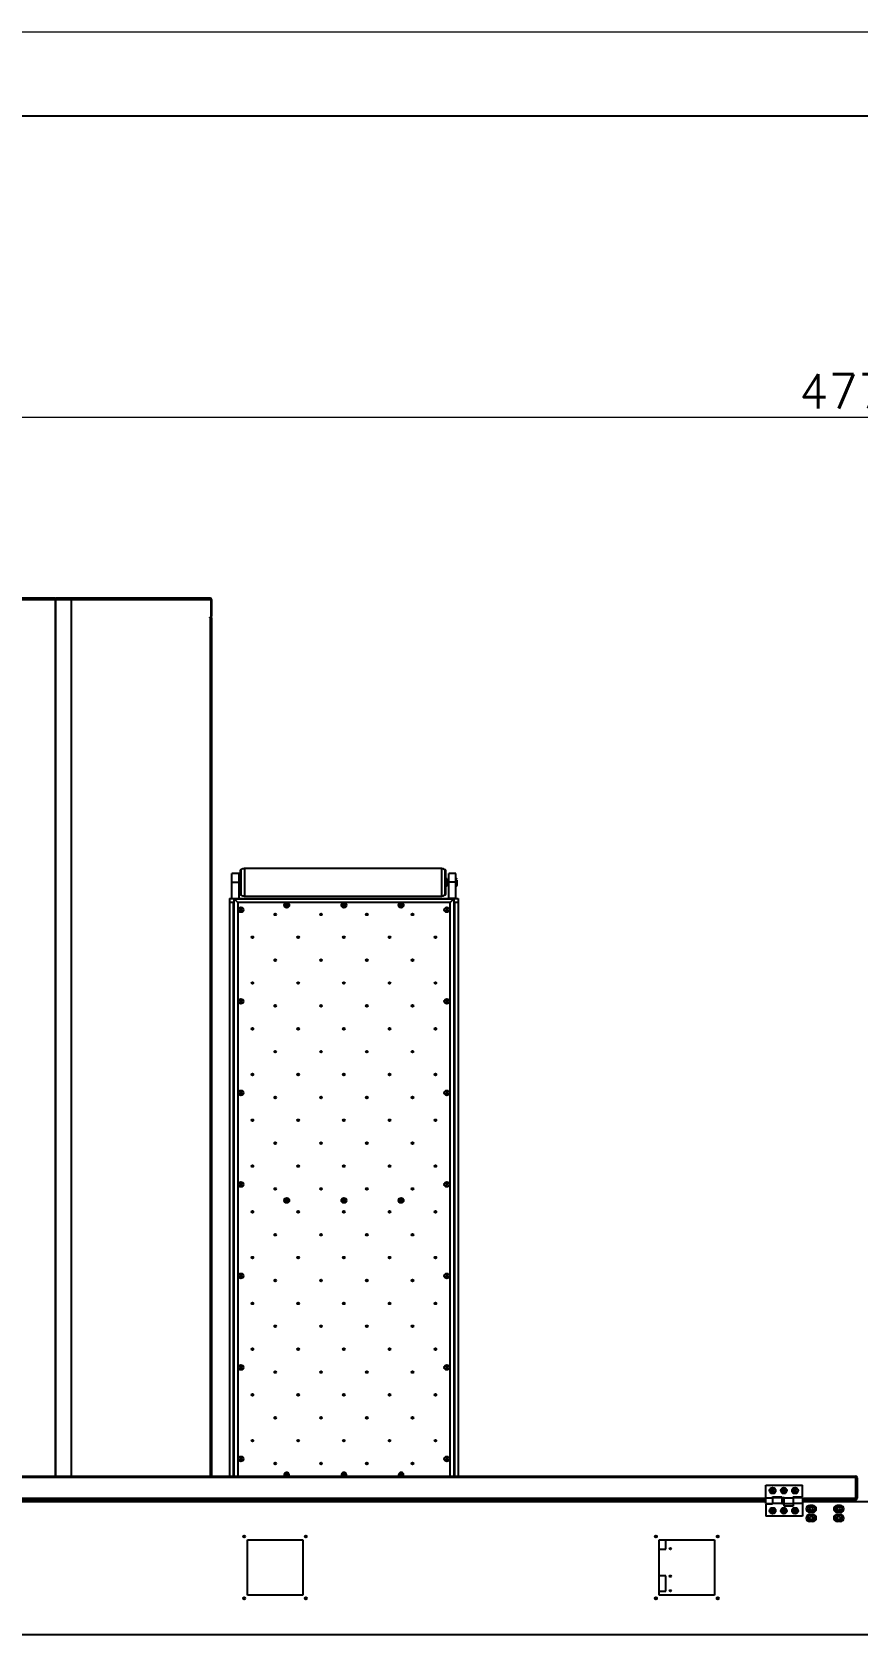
# Model space of a CAD drawing. Header units: millimetres. Extents: x 17243 to 30056, y 9468 to 18529.
# Drawn here: x 21903 to 23708, y 15026 to 18529 of the extents above; entities that cross this region are included whole.
import ezdxf

# ---------------------------------------------------------------- set-up
doc = ezdxf.new("R2010")
doc.units = ezdxf.units.MM
doc.layers.get('0').update_dxf_attribs({"lineweight": 18})
for name, color, linetype, lineweight in [('10', 7, 'Continuous', 18), ('9', 7, 'Continuous', 18), ('尺寸线层', 3, 'Continuous', 18)]:
    doc.layers.add(name, color=color, linetype=linetype, lineweight=lineweight)
doc.styles.get("Standard").update_dxf_attribs({"font": 'txt.shx'})
doc.dimstyles.new('ISO-25', dxfattribs={"dimscale": 30, "dimtxt": 2.5, "dimasz": 2.5, "dimexe": 1.25, "dimexo": 0.625, "dimtad": 1, "dimdsep": 46, "dimtxsty": 'Standard', "dimcen": 2.5, "dimdle": 5, "dimadec": 0, "dimazin": 0, "dimtfac": 1, "dimtdec": 0, "dimtmove": 0, "dimatfit": 3, "dimfxl": 0, "dimarcsym": 0})

# ---------------------------------------------------------------- blocks, each defined once
blk = doc.blocks.new('*X24')
at = {"layer": '尺寸线层', "linetype": 'Continuous'}
for points in [[(21321.8, 17687.3), (21396.8, 17699.8), (21396.8, 17674.8)], [(26093.8, 17687.3), (26018.8, 17699.8), (26018.8, 17674.8)]]:
    blk.add_hatch(color=0, dxfattribs=at).paths.add_polyline_path(points, flags=0)
at = {"layer": '尺寸线层', "color": 0, "linetype": 'Continuous'}
for p, q in [((21321.8, 15074.9), (21321.8, 17724.8)), ((26093.8, 15168.7), (26093.8, 17724.8)), ((21321.8, 17687.3), (26093.8, 17687.3))]:
    blk.add_line(p, q, dxfattribs=at)
at = {"layer": '尺寸线层', "color": 0, "insert": (23707.8, 17743.5), "char_height": 75, "width": 396.429, "attachment_point": 5}
blk.add_mtext('4772', dxfattribs=at)

msp = doc.modelspace()

# ---------------------------------------------------------------- linework, layer by layer
at = {"color": 7, "linetype": 'Continuous', "lineweight": 25}
for p, q in [((21952.984, 17291.605), (21367.788, 17291.605)), ((21367.788, 17288.605), (21952.984, 17288.605)), ((21952.984, 17291.605), (21952.984, 17288.605)), ((21952.984, 17291.605), (21954.438, 17291.605)), ((21952.984, 17290.105), (21954.438, 17290.105)), ((21952.984, 17288.605), (21954.484, 17288.605)), ((21953.842, 17288.605), (21953.842, 17288.69)), ((21953.842, 17288.69), (21954.592, 17288.69)), ((21954.438, 17290.105), (21954.438, 17291.605)), ((21987.3, 17291.605), (21954.438, 17291.605)), ((21987.3, 17290.105), (21954.438, 17290.105)), ((21954.484, 17288.605), (21954.592, 17288.605)), ((21954.592, 17288.605), (21954.592, 17288.69)), ((21954.592, 17288.69), (21988.081, 17288.69)), ((21987.3, 17290.105), (21987.3, 17291.605)), ((21988.05, 17291.605), (21987.3, 17291.605)), ((21988.05, 17290.105), (21987.3, 17290.105)), ((21988.05, 17290.105), (21988.05, 17291.605)), ((22292.288, 17291.605), (21988.05, 17291.605)), ((22292.288, 17290.105), (21988.05, 17290.105)), ((21988.081, 17288.69), (21988.831, 17288.69)), ((21988.831, 17288.69), (22293.788, 17288.69)), ((22292.288, 17290.105), (22292.288, 17291.605)), ((22293.788, 17288.69), (22293.788, 17250.355)), ((22293.788, 17288.605), (22295.288, 17288.605)), ((22295.288, 17288.605), (22295.288, 17251.605)), ((22291.538, 17250.355), (22293.788, 17250.355)), ((22291.538, 17249.605), (22291.538, 17250.355)), ((22291.538, 17250.105), (22292.288, 17250.105)), ((22292.288, 17249.605), (22291.538, 17249.605)), ((22292.288, 17250.105), (22293.788, 17250.105)), ((22292.288, 17250.105), (22292.288, 17249.605)), ((22295.288, 17249.605), (22292.288, 17249.605)), ((22295.288, 17251.605), (22293.788, 17251.605)), ((22293.788, 17250.355), (22293.788, 17250.105)), ((22293.788, 17250.105), (22293.788, 17249.605)), ((22295.288, 17249.605), (22295.288, 15373.105)), ((22355.288, 16689.605), (22339.288, 16689.605)), ((22339.288, 16670.605), (22339.288, 16689.605)), ((22355.288, 16670.605), (22355.288, 16689.605)), ((22358.288, 16678.105), (22355.288, 16678.105)), ((22355.288, 16674.346), (22358.288, 16674.346)), ((22358.288, 16643.905), (22358.288, 16697.305)), ((22359.788, 16698.105), (22359.088, 16698.105)), ((22359.788, 16643.105), (22359.788, 16698.105)), ((22797.288, 16700.605), (22367.288, 16700.605)), ((22805.488, 16698.105), (22804.788, 16698.105)), ((22804.788, 16698.105), (22804.788, 16643.105)), ((22806.288, 16697.305), (22806.288, 16643.905)), ((22810.288, 16678.105), (22806.288, 16678.105)), ((22810.288, 16674.346), (22806.288, 16674.346)), ((22810.288, 16678.105), (22810.288, 16674.346)), ((22813.288, 16675.605), (22810.288, 16675.605)), ((22810.288, 16674.346), (22810.288, 16666.863)), ((22829.288, 16689.605), (22813.288, 16689.605)), ((22813.288, 16670.605), (22813.288, 16689.605)), ((22829.288, 16670.605), (22829.288, 16689.605)), ((22830.038, 16678.605), (22829.288, 16678.605)), ((22831.288, 16675.515), (22831.288, 16663.857)), ((22339.288, 16670.605), (22355.288, 16670.605)), ((22339.288, 16635.605), (22339.288, 16670.605)), ((22355.288, 16635.605), (22355.288, 16670.605)), ((22358.288, 16666.863), (22355.288, 16666.863)), ((22355.288, 16663.105), (22358.288, 16663.105)), ((22359.088, 16643.105), (22359.788, 16643.105)), ((22367.288, 16640.605), (22797.288, 16640.605)), ((22804.788, 16643.105), (22805.488, 16643.105)), ((22806.288, 16666.863), (22810.288, 16666.863)), ((22806.288, 16663.105), (22810.288, 16663.105)), ((22810.288, 16666.863), (22810.288, 16663.105)), ((22810.288, 16665.605), (22813.288, 16665.605)), ((22829.288, 16670.605), (22813.288, 16670.605)), ((22813.288, 16635.605), (22813.288, 16670.605)), ((22829.288, 16635.605), (22829.288, 16670.605)), ((22829.288, 16662.605), (22830.038, 16662.605)), ((22334.288, 16635.605), (22834.288, 16635.605)), ((22334.288, 16635.605), (22334.288, 16627.605)), ((22334.288, 16627.605), (22334.288, 15373.105)), ((22334.288, 16627.605), (22344.288, 16627.605)), ((22339.288, 16635.605), (22355.288, 16635.605)), ((22342.288, 16627.605), (22344.288, 16627.605)), ((22344.288, 15373.105), (22344.288, 16634.605)), ((22352.288, 16626.605), (22344.288, 16634.605)), ((22344.288, 16634.605), (22824.288, 16634.605)), ((22352.288, 16626.605), (22352.288, 15373.105)), ((22816.288, 16626.605), (22352.288, 16626.605)), ((22358.068, 16612.667), (22356.892, 16610.579)), ((22359.288, 16610.605), (22356.892, 16610.579)), ((22356.892, 16610.579), (22358.112, 16608.517)), ((22360.464, 16612.692), (22358.068, 16612.667)), ((22358.068, 16612.667), (22359.288, 16610.605)), ((22358.112, 16608.517), (22359.288, 16610.605)), ((22358.112, 16608.517), (22360.508, 16608.542)), ((22360.464, 16612.692), (22359.288, 16610.605)), ((22361.684, 16610.63), (22359.288, 16610.605)), ((22360.508, 16608.542), (22359.288, 16610.605)), ((22361.684, 16610.63), (22360.464, 16612.692)), ((22360.508, 16608.542), (22361.684, 16610.63)), ((22808.068, 16612.667), (22806.892, 16610.579)), ((22809.288, 16610.605), (22806.892, 16610.579)), ((22806.892, 16610.579), (22808.112, 16608.517)), ((22810.464, 16612.692), (22808.068, 16612.667)), ((22808.068, 16612.667), (22809.288, 16610.605)), ((22808.112, 16608.517), (22809.288, 16610.605)), ((22808.112, 16608.517), (22810.508, 16608.542)), ((22810.464, 16612.692), (22809.288, 16610.605)), ((22811.684, 16610.63), (22809.288, 16610.605)), ((22810.508, 16608.542), (22809.288, 16610.605)), ((22811.684, 16610.63), (22810.464, 16612.692)), ((22810.508, 16608.542), (22811.684, 16610.63)), ((22829.288, 16635.605), (22813.288, 16635.605)), ((22824.288, 16634.605), (22816.288, 16626.605)), ((22816.288, 15373.105), (22816.288, 16626.605)), ((22824.288, 16634.605), (22824.288, 15373.105)), ((22824.288, 16627.605), (22826.288, 16627.605)), ((22824.288, 16627.605), (22834.288, 16627.605)), ((22834.288, 16635.605), (22834.288, 16627.605)), ((22834.288, 16627.605), (22834.288, 15373.105)), ((22358.068, 16412.667), (22356.892, 16410.579)), ((22359.288, 16410.605), (22356.892, 16410.579)), ((22356.892, 16410.579), (22358.112, 16408.517)), ((22360.464, 16412.692), (22358.068, 16412.667)), ((22358.068, 16412.667), (22359.288, 16410.605)), ((22358.112, 16408.517), (22359.288, 16410.605)), ((22358.112, 16408.517), (22360.508, 16408.542)), ((22360.464, 16412.692), (22359.288, 16410.605)), ((22361.684, 16410.63), (22359.288, 16410.605)), ((22360.508, 16408.542), (22359.288, 16410.605)), ((22361.684, 16410.63), (22360.464, 16412.692)), ((22360.508, 16408.542), (22361.684, 16410.63)), ((22808.068, 16412.667), (22806.892, 16410.579)), ((22809.288, 16410.605), (22806.892, 16410.579)), ((22806.892, 16410.579), (22808.112, 16408.517)), ((22810.464, 16412.692), (22808.068, 16412.667)), ((22808.068, 16412.667), (22809.288, 16410.605)), ((22808.112, 16408.517), (22809.288, 16410.605)), ((22808.112, 16408.517), (22810.508, 16408.542)), ((22810.464, 16412.692), (22809.288, 16410.605)), ((22811.684, 16410.63), (22809.288, 16410.605)), ((22810.508, 16408.542), (22809.288, 16410.605)), ((22811.684, 16410.63), (22810.464, 16412.692)), ((22810.508, 16408.542), (22811.684, 16410.63)), ((22358.068, 16212.667), (22356.892, 16210.579)), ((22359.288, 16210.605), (22356.892, 16210.579)), ((22356.892, 16210.579), (22358.112, 16208.517)), ((22360.464, 16212.692), (22358.068, 16212.667)), ((22358.068, 16212.667), (22359.288, 16210.605)), ((22358.112, 16208.517), (22359.288, 16210.605)), ((22358.112, 16208.517), (22360.508, 16208.542)), ((22360.464, 16212.692), (22359.288, 16210.605)), ((22361.684, 16210.63), (22359.288, 16210.605)), ((22360.508, 16208.542), (22359.288, 16210.605)), ((22361.684, 16210.63), (22360.464, 16212.692)), ((22360.508, 16208.542), (22361.684, 16210.63)), ((22808.068, 16212.667), (22806.892, 16210.579)), ((22809.288, 16210.605), (22806.892, 16210.579)), ((22806.892, 16210.579), (22808.112, 16208.517)), ((22810.464, 16212.692), (22808.068, 16212.667)), ((22808.068, 16212.667), (22809.288, 16210.605)), ((22808.112, 16208.517), (22809.288, 16210.605)), ((22808.112, 16208.517), (22810.508, 16208.542)), ((22810.464, 16212.692), (22809.288, 16210.605)), ((22811.684, 16210.63), (22809.288, 16210.605)), ((22810.508, 16208.542), (22809.288, 16210.605)), ((22811.684, 16210.63), (22810.464, 16212.692)), ((22810.508, 16208.542), (22811.684, 16210.63)), ((22358.068, 16012.667), (22356.892, 16010.579)), ((22359.288, 16010.605), (22356.892, 16010.579)), ((22356.892, 16010.579), (22358.112, 16008.517)), ((22360.464, 16012.692), (22358.068, 16012.667)), ((22358.068, 16012.667), (22359.288, 16010.605)), ((22358.112, 16008.517), (22359.288, 16010.605)), ((22358.112, 16008.517), (22360.508, 16008.542)), ((22360.464, 16012.692), (22359.288, 16010.605)), ((22361.684, 16010.63), (22359.288, 16010.605)), ((22360.508, 16008.542), (22359.288, 16010.605)), ((22361.684, 16010.63), (22360.464, 16012.692)), ((22360.508, 16008.542), (22361.684, 16010.63)), ((22808.068, 16012.667), (22806.892, 16010.579)), ((22809.288, 16010.605), (22806.892, 16010.579)), ((22806.892, 16010.579), (22808.112, 16008.517)), ((22810.464, 16012.692), (22808.068, 16012.667)), ((22808.068, 16012.667), (22809.288, 16010.605)), ((22808.112, 16008.517), (22809.288, 16010.605)), ((22808.112, 16008.517), (22810.508, 16008.542)), ((22810.464, 16012.692), (22809.288, 16010.605)), ((22811.684, 16010.63), (22809.288, 16010.605)), ((22810.508, 16008.542), (22809.288, 16010.605)), ((22811.684, 16010.63), (22810.464, 16012.692)), ((22810.508, 16008.542), (22811.684, 16010.63)), ((22358.068, 15812.667), (22356.892, 15810.579)), ((22359.288, 15810.605), (22356.892, 15810.579)), ((22356.892, 15810.579), (22358.112, 15808.517)), ((22360.464, 15812.692), (22358.068, 15812.667)), ((22358.068, 15812.667), (22359.288, 15810.605)), ((22358.112, 15808.517), (22359.288, 15810.605)), ((22358.112, 15808.517), (22360.508, 15808.542)), ((22360.464, 15812.692), (22359.288, 15810.605)), ((22361.684, 15810.63), (22359.288, 15810.605)), ((22360.508, 15808.542), (22359.288, 15810.605)), ((22361.684, 15810.63), (22360.464, 15812.692)), ((22360.508, 15808.542), (22361.684, 15810.63)), ((22808.068, 15812.667), (22806.892, 15810.579)), ((22809.288, 15810.605), (22806.892, 15810.579)), ((22806.892, 15810.579), (22808.112, 15808.517)), ((22810.464, 15812.692), (22808.068, 15812.667)), ((22808.068, 15812.667), (22809.288, 15810.605)), ((22808.112, 15808.517), (22809.288, 15810.605)), ((22808.112, 15808.517), (22810.508, 15808.542)), ((22810.464, 15812.692), (22809.288, 15810.605)), ((22811.684, 15810.63), (22809.288, 15810.605)), ((22810.508, 15808.542), (22809.288, 15810.605)), ((22811.684, 15810.63), (22810.464, 15812.692)), ((22810.508, 15808.542), (22811.684, 15810.63)), ((22358.068, 15612.667), (22356.892, 15610.579)), ((22359.288, 15610.605), (22356.892, 15610.579)), ((22356.892, 15610.579), (22358.112, 15608.517)), ((22360.464, 15612.692), (22358.068, 15612.667)), ((22358.068, 15612.667), (22359.288, 15610.605)), ((22358.112, 15608.517), (22359.288, 15610.605)), ((22358.112, 15608.517), (22360.508, 15608.542)), ((22360.464, 15612.692), (22359.288, 15610.605)), ((22361.684, 15610.63), (22359.288, 15610.605)), ((22360.508, 15608.542), (22359.288, 15610.605)), ((22361.684, 15610.63), (22360.464, 15612.692)), ((22360.508, 15608.542), (22361.684, 15610.63)), ((22808.068, 15612.667), (22806.892, 15610.579)), ((22809.288, 15610.605), (22806.892, 15610.579)), ((22806.892, 15610.579), (22808.112, 15608.517)), ((22810.464, 15612.692), (22808.068, 15612.667)), ((22808.068, 15612.667), (22809.288, 15610.605)), ((22808.112, 15608.517), (22809.288, 15610.605)), ((22808.112, 15608.517), (22810.508, 15608.542)), ((22810.464, 15612.692), (22809.288, 15610.605)), ((22811.684, 15610.63), (22809.288, 15610.605)), ((22810.508, 15608.542), (22809.288, 15610.605)), ((22811.684, 15610.63), (22810.464, 15612.692)), ((22810.508, 15608.542), (22811.684, 15610.63)), ((22358.068, 15412.667), (22356.892, 15410.579)), ((22359.288, 15410.605), (22356.892, 15410.579)), ((22356.892, 15410.579), (22358.112, 15408.517)), ((22360.464, 15412.692), (22358.068, 15412.667)), ((22358.068, 15412.667), (22359.288, 15410.605)), ((22358.112, 15408.517), (22359.288, 15410.605)), ((22360.464, 15412.692), (22359.288, 15410.605)), ((22361.684, 15410.63), (22359.288, 15410.605)), ((22360.508, 15408.542), (22359.288, 15410.605)), ((22361.684, 15410.63), (22360.464, 15412.692)), ((22360.508, 15408.542), (22361.684, 15410.63)), ((22808.068, 15412.667), (22806.892, 15410.579)), ((22809.288, 15410.605), (22806.892, 15410.579)), ((22806.892, 15410.579), (22808.112, 15408.517)), ((22810.464, 15412.692), (22808.068, 15412.667)), ((22808.068, 15412.667), (22809.288, 15410.605)), ((22808.112, 15408.517), (22809.288, 15410.605)), ((22810.464, 15412.692), (22809.288, 15410.605)), ((22811.684, 15410.63), (22809.288, 15410.605)), ((22810.508, 15408.542), (22809.288, 15410.605)), ((22811.684, 15410.63), (22810.464, 15412.692)), ((22810.508, 15408.542), (22811.684, 15410.63)), ((22358.112, 15408.517), (22360.508, 15408.542)), ((22808.112, 15408.517), (22810.508, 15408.542)), ((21324.788, 15373.105), (23702.788, 15373.105)), ((23702.788, 15370.105), (21324.788, 15370.105)), ((23506.288, 15353.605), (23586.288, 15353.605)), ((23506.288, 15325.605), (23506.288, 15353.605)), ((23586.288, 15327.605), (23586.288, 15353.605)), ((23702.788, 15370.105), (23702.788, 15373.105)), ((23702.788, 15369.344), (23702.788, 15370.105)), ((23702.788, 15369.344), (23702.874, 15369.344)), ((23702.874, 15324.605), (23702.874, 15369.344)), ((23704.288, 15349.605), (23702.874, 15349.605)), ((23704.288, 15370.105), (23705.788, 15370.105)), ((23704.288, 15369.344), (23704.288, 15370.105)), ((23704.288, 15369.344), (23704.288, 15324.605)), ((23704.288, 15369.344), (23705.788, 15369.344)), ((23705.788, 15369.344), (23705.788, 15370.105)), ((23705.788, 15369.344), (23705.788, 15324.605)), ((23506.288, 15321.605), (21522.288, 15321.605)), ((23506.288, 15316.605), (21522.288, 15316.605)), ((22295.288, 15321.605), (22295.288, 15316.605)), ((22334.288, 15321.605), (22334.288, 15316.605)), ((22344.288, 15316.605), (22344.288, 15321.605)), ((22352.288, 15321.605), (22352.288, 15316.605)), ((22816.288, 15316.605), (22816.288, 15321.605)), ((22824.288, 15321.605), (22824.288, 15316.605)), ((22834.288, 15321.605), (22834.288, 15316.605)), ((23506.288, 15325.605), (23521.288, 15325.605)), ((23506.288, 15313.605), (23506.288, 15325.605)), ((23506.288, 15313.605), (23521.288, 15313.605)), ((23506.288, 15311.605), (23506.288, 15285.605)), ((23521.288, 15311.605), (23506.288, 15311.605)), ((23521.288, 15327.605), (23541.288, 15327.605)), ((23521.288, 15325.605), (23521.288, 15327.605)), ((23546.288, 15325.605), (23521.288, 15325.605)), ((23521.288, 15325.605), (23521.288, 15313.605)), ((23546.288, 15313.605), (23521.288, 15313.605)), ((23521.288, 15313.605), (23521.288, 15311.605)), ((23541.288, 15327.605), (23541.288, 15325.605)), ((23541.288, 15325.605), (23541.288, 15313.605)), ((23541.288, 15325.605), (23566.288, 15325.605)), ((23541.288, 15313.605), (23566.288, 15313.605)), ((23546.288, 15313.605), (23546.288, 15325.605)), ((23546.288, 15307.412), (23546.288, 15313.605)), ((23566.288, 15307.412), (23546.288, 15307.412)), ((23566.288, 15327.605), (23586.288, 15327.605)), ((23566.288, 15325.605), (23566.288, 15327.605)), ((23586.288, 15325.605), (23566.288, 15325.605)), ((23566.288, 15325.605), (23566.288, 15313.605)), ((23586.288, 15313.605), (23566.288, 15313.605)), ((23566.288, 15313.605), (23566.288, 15307.412)), ((23586.288, 15325.605), (23586.288, 15313.605)), ((23702.081, 15321.605), (23586.288, 15321.605)), ((23832.288, 15316.605), (23586.288, 15316.605)), ((23586.288, 15313.605), (23586.288, 15285.605)), ((23609.288, 15309.105), (23602.288, 15309.105)), ((23609.288, 15306.105), (23602.288, 15306.105)), ((23626.788, 15316.605), (23626.788, 15321.605)), ((23644.788, 15316.605), (23644.788, 15321.605)), ((23669.288, 15309.105), (23662.288, 15309.105)), ((23669.288, 15306.105), (23662.288, 15306.105)), ((23702.081, 15321.605), (23702.788, 15321.605)), ((23702.605, 15323.105), (23702.788, 15323.105)), ((23702.788, 15321.605), (23702.788, 15323.105)), ((23704.288, 15324.605), (23705.788, 15324.605)), ((23586.288, 15285.605), (23506.288, 15285.605)), ((23602.288, 15297.105), (23609.288, 15297.105)), ((23609.288, 15294.105), (23602.288, 15294.105)), ((23609.288, 15289.105), (23602.288, 15289.105)), ((23609.288, 15286.105), (23602.288, 15286.105)), ((23602.288, 15277.105), (23609.288, 15277.105)), ((23609.288, 15274.105), (23602.288, 15274.105)), ((23662.288, 15297.105), (23669.288, 15297.105)), ((23669.288, 15294.105), (23662.288, 15294.105)), ((23669.288, 15289.105), (23662.288, 15289.105)), ((23669.288, 15286.105), (23662.288, 15286.105)), ((23662.288, 15277.105), (23669.288, 15277.105)), ((23669.288, 15274.105), (23662.288, 15274.105)), ((22373.288, 15113.105), (22373.288, 15234.105)), ((22373.288, 15234.105), (22494.288, 15234.105)), ((22494.288, 15234.105), (22494.288, 15113.105)), ((23273.288, 15234.105), (23394.288, 15234.105)), ((23273.288, 15113.105), (23273.288, 15234.105)), ((23273.288, 15213.605), (23287.788, 15213.605)), ((23287.788, 15213.605), (23287.788, 15234.105)), ((23394.288, 15234.105), (23394.288, 15113.105)), ((23287.788, 15155.605), (23273.288, 15155.605)), ((23287.788, 15121.605), (23287.788, 15155.605)), ((22494.288, 15113.105), (22373.288, 15113.105)), ((23273.288, 15121.605), (23287.788, 15121.605)), ((23394.288, 15113.105), (23273.288, 15113.105)), ((26091.581, 15026.105), (21323.995, 15026.105))]:
    msp.add_line(p, q, dxfattribs=at)
at = {"color": 8, "linetype": 'Continuous', "lineweight": 25}
for p, q in [((21952.984, 17288.605), (21952.984, 15373.105)), ((21954.484, 15373.105), (21954.484, 17288.605)), ((21988.081, 17288.69), (21988.081, 15373.105)), ((21988.831, 15373.105), (21988.831, 17288.69)), ((22292.288, 17249.605), (22292.288, 15373.105)), ((22359.088, 16643.105), (22359.088, 16698.105)), ((22367.288, 16700.605), (22367.288, 16640.605)), ((22797.288, 16700.605), (22797.288, 16640.605)), ((22805.488, 16698.105), (22805.488, 16643.105)), ((22830.038, 16676.424), (22830.038, 16678.605)), ((22830.038, 16662.605), (22830.038, 16676.424)), ((22342.288, 16627.605), (22342.288, 15373.105)), ((22826.288, 16627.605), (22826.288, 15373.105)), ((22483.803, 16551.479), (22483.803, 16549.73)), ((22684.773, 16551.479), (22684.773, 16549.73)), ((22483.803, 16451.479), (22483.803, 16449.73)), ((22684.773, 16451.479), (22684.773, 16449.73)), ((22483.803, 16351.479), (22483.803, 16349.73)), ((22684.773, 16351.479), (22684.773, 16349.73)), ((22483.803, 16251.479), (22483.803, 16249.73)), ((22684.773, 16251.479), (22684.773, 16249.73)), ((22483.803, 16151.479), (22483.803, 16149.73)), ((22684.773, 16151.479), (22684.773, 16149.73)), ((22483.803, 16051.479), (22483.803, 16049.73)), ((22684.773, 16051.479), (22684.773, 16049.73)), ((22483.803, 15951.479), (22483.803, 15949.73)), ((22684.773, 15951.479), (22684.773, 15949.73)), ((22483.803, 15851.479), (22483.803, 15849.73)), ((22684.773, 15851.479), (22684.773, 15849.73)), ((22483.803, 15751.479), (22483.803, 15749.73)), ((22684.773, 15751.479), (22684.773, 15749.73)), ((22483.803, 15651.479), (22483.803, 15649.73)), ((22684.773, 15651.479), (22684.773, 15649.73)), ((22483.803, 15551.479), (22483.803, 15549.73)), ((22684.773, 15551.479), (22684.773, 15549.73)), ((22483.803, 15451.479), (22483.803, 15449.73)), ((22684.773, 15451.479), (22684.773, 15449.73)), ((23518.803, 15341.875), (23523.773, 15341.875)), ((23543.303, 15341.875), (23548.273, 15341.875)), ((23567.803, 15341.875), (23572.773, 15341.875)), ((23704.288, 15353.105), (23702.874, 15353.105)), ((21522.288, 15324.605), (23506.288, 15324.605)), ((21952.984, 15321.605), (21952.984, 15316.605)), ((21954.484, 15316.605), (21954.484, 15321.605)), ((21988.081, 15321.605), (21988.081, 15316.605)), ((21988.831, 15316.605), (21988.831, 15321.605)), ((22292.288, 15321.605), (22292.288, 15316.605)), ((22342.288, 15321.605), (22342.288, 15316.605)), ((22826.288, 15321.605), (22826.288, 15316.605)), ((23586.288, 15324.605), (23702.874, 15324.605))]:
    msp.add_line(p, q, dxfattribs=at)
at = {"color": 7, "linetype": 'Continuous', "lineweight": 25}
for points in [[(22453.788, 15375.605), (22453.976, 15374.181), (22454.389, 15373.105)], [(22578.788, 15375.605), (22578.976, 15374.181), (22579.389, 15373.105)], [(22703.788, 15375.605), (22703.976, 15374.181), (22704.389, 15373.105)]]:
    msp.add_lwpolyline(points, dxfattribs=at)
for centre, radius in [((22359.288, 16610.605), 5.5), ((22434.288, 16600.605), 2), ((22434.288, 16600.605), 1), ((22459.288, 16620.605), 5.5), ((22459.288, 16620.605), 3.3), ((22459.288, 16620.605), 2.5), ((22534.288, 16600.605), 2), ((22534.288, 16600.605), 1), ((22584.288, 16620.605), 5.5), ((22584.288, 16620.605), 3.3), ((22584.288, 16620.605), 2.5), ((22634.288, 16600.605), 2), ((22634.288, 16600.605), 1), ((22709.288, 16620.605), 5.5), ((22709.288, 16620.605), 3.3), ((22709.288, 16620.605), 2.5), ((22734.288, 16600.605), 2), ((22734.288, 16600.605), 1), ((22809.288, 16610.605), 5.5), ((22384.288, 16550.605), 2), ((22384.288, 16550.605), 1), ((22484.288, 16550.605), 2), ((22484.288, 16550.605), 1), ((22584.288, 16550.605), 2), ((22584.288, 16550.605), 1), ((22684.288, 16550.605), 2), ((22684.288, 16550.605), 1), ((22784.288, 16550.605), 2), ((22784.288, 16550.605), 1), ((22434.288, 16500.605), 2), ((22434.288, 16500.605), 1), ((22534.288, 16500.605), 2), ((22534.288, 16500.605), 1), ((22634.288, 16500.605), 2), ((22634.288, 16500.605), 1), ((22734.288, 16500.605), 2), ((22734.288, 16500.605), 1), ((22384.288, 16450.605), 2), ((22384.288, 16450.605), 1), ((22484.288, 16450.605), 2), ((22484.288, 16450.605), 1), ((22584.288, 16450.605), 2), ((22584.288, 16450.605), 1), ((22684.288, 16450.605), 2), ((22684.288, 16450.605), 1), ((22784.288, 16450.605), 2), ((22784.288, 16450.605), 1), ((22359.288, 16410.605), 5.5), ((22434.288, 16400.605), 2), ((22434.288, 16400.605), 1), ((22534.288, 16400.605), 2), ((22534.288, 16400.605), 1), ((22634.288, 16400.605), 2), ((22634.288, 16400.605), 1), ((22734.288, 16400.605), 2), ((22734.288, 16400.605), 1), ((22809.288, 16410.605), 5.5), ((22384.288, 16350.605), 2), ((22384.288, 16350.605), 1), ((22484.288, 16350.605), 2), ((22484.288, 16350.605), 1), ((22584.288, 16350.605), 2), ((22584.288, 16350.605), 1), ((22684.288, 16350.605), 2), ((22684.288, 16350.605), 1), ((22784.288, 16350.605), 2), ((22784.288, 16350.605), 1), ((22434.288, 16300.605), 2), ((22434.288, 16300.605), 1), ((22534.288, 16300.605), 2), ((22534.288, 16300.605), 1), ((22634.288, 16300.605), 2), ((22634.288, 16300.605), 1), ((22734.288, 16300.605), 2), ((22734.288, 16300.605), 1), ((22384.288, 16250.605), 2), ((22384.288, 16250.605), 1), ((22484.288, 16250.605), 2), ((22484.288, 16250.605), 1), ((22584.288, 16250.605), 2), ((22584.288, 16250.605), 1), ((22684.288, 16250.605), 2), ((22684.288, 16250.605), 1), ((22784.288, 16250.605), 2), ((22784.288, 16250.605), 1), ((22359.288, 16210.605), 5.5), ((22434.288, 16200.605), 2), ((22434.288, 16200.605), 1), ((22534.288, 16200.605), 2), ((22534.288, 16200.605), 1), ((22634.288, 16200.605), 2), ((22634.288, 16200.605), 1), ((22734.288, 16200.605), 2), ((22734.288, 16200.605), 1), ((22809.288, 16210.605), 5.5), ((22384.288, 16150.605), 2), ((22384.288, 16150.605), 1), ((22484.288, 16150.605), 2), ((22484.288, 16150.605), 1), ((22584.288, 16150.605), 2), ((22584.288, 16150.605), 1), ((22684.288, 16150.605), 2), ((22684.288, 16150.605), 1), ((22784.288, 16150.605), 2), ((22784.288, 16150.605), 1), ((22434.288, 16100.605), 2), ((22434.288, 16100.605), 1), ((22534.288, 16100.605), 2), ((22534.288, 16100.605), 1), ((22634.288, 16100.605), 2), ((22634.288, 16100.605), 1), ((22734.288, 16100.605), 2), ((22734.288, 16100.605), 1), ((22384.288, 16050.605), 2), ((22384.288, 16050.605), 1), ((22484.288, 16050.605), 2), ((22484.288, 16050.605), 1), ((22584.288, 16050.605), 2), ((22584.288, 16050.605), 1), ((22684.288, 16050.605), 2), ((22684.288, 16050.605), 1), ((22784.288, 16050.605), 2), ((22784.288, 16050.605), 1), ((22359.288, 16010.605), 5.5), ((22809.288, 16010.605), 5.5), ((22434.288, 16000.605), 2), ((22434.288, 16000.605), 1), ((22459.288, 15975.605), 5.5), ((22459.288, 15975.605), 3.3), ((22459.288, 15975.605), 2.5), ((22534.288, 16000.605), 2), ((22534.288, 16000.605), 1), ((22584.288, 15975.605), 5.5), ((22584.288, 15975.605), 3.3), ((22584.288, 15975.605), 2.5), ((22634.288, 16000.605), 2), ((22634.288, 16000.605), 1), ((22709.288, 15975.605), 5.5), ((22709.288, 15975.605), 3.3), ((22709.288, 15975.605), 2.5), ((22734.288, 16000.605), 2), ((22734.288, 16000.605), 1), ((22384.288, 15950.605), 2), ((22384.288, 15950.605), 1), ((22484.288, 15950.605), 2), ((22484.288, 15950.605), 1), ((22584.288, 15950.605), 2), ((22584.288, 15950.605), 1), ((22684.288, 15950.605), 2), ((22684.288, 15950.605), 1), ((22784.288, 15950.605), 2), ((22784.288, 15950.605), 1), ((22434.288, 15900.605), 2), ((22434.288, 15900.605), 1), ((22534.288, 15900.605), 2), ((22534.288, 15900.605), 1), ((22634.288, 15900.605), 2), ((22634.288, 15900.605), 1), ((22734.288, 15900.605), 2), ((22734.288, 15900.605), 1), ((22384.288, 15850.605), 2), ((22384.288, 15850.605), 1), ((22484.288, 15850.605), 2), ((22484.288, 15850.605), 1), ((22584.288, 15850.605), 2), ((22584.288, 15850.605), 1), ((22684.288, 15850.605), 2), ((22684.288, 15850.605), 1), ((22784.288, 15850.605), 2), ((22784.288, 15850.605), 1), ((22359.288, 15810.605), 5.5), ((22434.288, 15800.605), 2), ((22434.288, 15800.605), 1), ((22534.288, 15800.605), 2), ((22534.288, 15800.605), 1), ((22634.288, 15800.605), 2), ((22634.288, 15800.605), 1), ((22734.288, 15800.605), 2), ((22734.288, 15800.605), 1), ((22809.288, 15810.605), 5.5), ((22384.288, 15750.605), 2), ((22384.288, 15750.605), 1), ((22484.288, 15750.605), 2), ((22484.288, 15750.605), 1), ((22584.288, 15750.605), 2), ((22584.288, 15750.605), 1), ((22684.288, 15750.605), 2), ((22684.288, 15750.605), 1), ((22784.288, 15750.605), 2), ((22784.288, 15750.605), 1), ((22434.288, 15700.605), 2), ((22434.288, 15700.605), 1), ((22534.288, 15700.605), 2), ((22534.288, 15700.605), 1), ((22634.288, 15700.605), 2), ((22634.288, 15700.605), 1), ((22734.288, 15700.605), 2), ((22734.288, 15700.605), 1), ((22384.288, 15650.605), 2), ((22384.288, 15650.605), 1), ((22484.288, 15650.605), 2), ((22484.288, 15650.605), 1), ((22584.288, 15650.605), 2), ((22584.288, 15650.605), 1), ((22684.288, 15650.605), 2), ((22684.288, 15650.605), 1), ((22784.288, 15650.605), 2), ((22784.288, 15650.605), 1), ((22359.288, 15610.605), 5.5), ((22434.288, 15600.605), 2), ((22434.288, 15600.605), 1), ((22534.288, 15600.605), 2), ((22534.288, 15600.605), 1), ((22634.288, 15600.605), 2), ((22634.288, 15600.605), 1), ((22734.288, 15600.605), 2), ((22734.288, 15600.605), 1), ((22809.288, 15610.605), 5.5), ((22384.288, 15550.605), 2), ((22384.288, 15550.605), 1), ((22484.288, 15550.605), 2), ((22484.288, 15550.605), 1), ((22584.288, 15550.605), 2), ((22584.288, 15550.605), 1), ((22684.288, 15550.605), 2), ((22684.288, 15550.605), 1), ((22784.288, 15550.605), 2), ((22784.288, 15550.605), 1), ((22434.288, 15500.605), 2), ((22434.288, 15500.605), 1), ((22534.288, 15500.605), 2), ((22534.288, 15500.605), 1), ((22634.288, 15500.605), 2), ((22634.288, 15500.605), 1), ((22734.288, 15500.605), 2), ((22734.288, 15500.605), 1), ((22384.288, 15450.605), 2), ((22384.288, 15450.605), 1), ((22484.288, 15450.605), 2), ((22484.288, 15450.605), 1), ((22584.288, 15450.605), 2), ((22584.288, 15450.605), 1), ((22684.288, 15450.605), 2), ((22684.288, 15450.605), 1), ((22784.288, 15450.605), 2), ((22784.288, 15450.605), 1), ((22359.288, 15410.605), 5.5), ((22809.288, 15410.605), 5.5), ((22434.288, 15400.605), 2), ((22434.288, 15400.605), 1), ((22459.288, 15375.605), 2.5), ((22534.288, 15400.605), 2), ((22534.288, 15400.605), 1), ((22584.288, 15375.605), 2.5), ((22634.288, 15400.605), 2), ((22634.288, 15400.605), 1), ((22709.288, 15375.605), 2.5), ((22734.288, 15400.605), 2), ((22734.288, 15400.605), 1), ((23521.288, 15341.605), 6.6), ((23521.288, 15341.605), 3.3), ((23521.288, 15341.605), 2.5), ((23545.788, 15341.605), 6.6), ((23545.788, 15341.605), 3.3), ((23545.788, 15341.605), 2.5), ((23570.288, 15341.605), 6.6), ((23570.288, 15341.605), 3.3), ((23570.288, 15341.605), 2.5), ((23521.288, 15297.605), 6.6), ((23521.288, 15297.605), 3.3), ((23521.288, 15297.605), 2.5), ((23545.788, 15297.605), 6.6), ((23545.788, 15297.605), 3.3), ((23545.788, 15297.605), 2.5), ((23570.288, 15297.605), 6.6), ((23570.288, 15297.605), 3.3), ((23570.288, 15297.605), 2.5), ((23605.788, 15301.605), 3.4), ((23605.788, 15281.605), 3.4), ((23665.788, 15301.605), 3.4), ((23665.788, 15281.605), 3.4), ((22366.288, 15241.105), 2.25), ((22501.288, 15241.105), 2.25), ((23266.288, 15241.105), 2.25), ((23401.288, 15241.105), 2.25), ((23297.788, 15214.605), 1.65), ((23297.788, 15154.605), 1.65), ((22366.288, 15106.105), 2.25), ((22501.288, 15106.105), 2.25), ((23266.288, 15106.105), 2.25), ((23297.788, 15122.605), 1.65), ((23401.288, 15106.105), 2.25)]:
    msp.add_circle(centre, radius, dxfattribs=at)
for centre, radius, start, end in [((22292.288, 17288.605), 3, 0, 90), ((22292.288, 17288.605), 1.5, 3.278589, 90), ((22359.088, 16697.305), 0.8, 90, 180), ((22367.288, 16688.105), 12.5, 90, 126.869898), ((22797.288, 16688.105), 12.5, 53.130102, 90), ((22805.488, 16697.305), 0.8, 0, 90), ((22830.038, 16677.355), 1.25, 0, 90), ((22359.088, 16643.905), 0.8, 180, 270), ((22367.288, 16653.105), 12.5, 233.130102, 270), ((22797.288, 16653.105), 12.5, 270, 306.869898), ((22805.488, 16643.905), 0.8, 270, 0), ((22830.038, 16663.855), 1.25, 270, 0), ((22459.288, 15375.605), 5.5, 332.964308, 180), ((22459.288, 15375.605), 3.3, 310.749054, 180), ((22459.288, 15375.605), 3.3, 180, 229.250946), ((22584.288, 15375.605), 5.5, 332.964308, 180), ((22584.288, 15375.605), 3.3, 310.749054, 180), ((22584.288, 15375.605), 3.3, 180, 229.250946), ((22709.288, 15375.605), 5.5, 332.964308, 180), ((22709.288, 15375.605), 3.3, 310.749054, 180), ((22709.288, 15375.605), 3.3, 180, 229.250946), ((23702.788, 15370.105), 3, 360, 90), ((23702.788, 15370.105), 1.5, 360, 90), ((23602.288, 15301.605), 7.5, 90, 270), ((23602.288, 15301.605), 4.5, 90, 270), ((23609.288, 15301.605), 7.5, 270, 90), ((23609.288, 15301.605), 4.5, 270, 90), ((23662.288, 15301.605), 7.5, 90, 270), ((23662.288, 15301.605), 4.5, 90, 270), ((23669.288, 15301.605), 7.5, 270, 90), ((23669.288, 15301.605), 4.5, 270, 90), ((23602.288, 15281.605), 7.5, 90, 270), ((23602.288, 15281.605), 4.5, 90, 270), ((23609.288, 15281.605), 7.5, 270, 90), ((23609.288, 15281.605), 4.5, 270, 90), ((23662.288, 15281.605), 7.5, 90, 270), ((23662.288, 15281.605), 4.5, 90, 270), ((23669.288, 15281.605), 7.5, 270, 90), ((23669.288, 15281.605), 4.5, 270, 90)]:
    msp.add_arc(centre, radius, start, end, dxfattribs=at)
for points, knots in [([(23702.874, 15324.605), (23702.816, 15324.262), (23702.701, 15323.578), (23702.528, 15322.67), (23702.356, 15321.991), (23702.206, 15321.65), (23702.115, 15321.617), (23702.081, 15321.605)], [0, 0, 0, 0, 0.68627775, 1.37258526, 2.05889284, 2.74520013, 3.15213727, 3.15213727, 3.15213727, 3.15213727]), ([(23702.788, 15323.105), (23702.966, 15323.123), (23703.322, 15323.16), (23703.79, 15323.447), (23704.13, 15323.866), (23704.274, 15324.281), (23704.285, 15324.531), (23704.288, 15324.605)], [0, 0, 0, 0, 0.53326124, 1.06652245, 1.59960519, 2.1326873, 2.35242829, 2.35242829, 2.35242829, 2.35242829]), ([(23702.788, 15321.605), (23703.13, 15321.639), (23703.814, 15321.707), (23704.723, 15322.238), (23705.402, 15323.019), (23705.743, 15323.86), (23705.776, 15324.402), (23705.788, 15324.605)], [0, 0, 0, 0, 1.02443479, 2.04891401, 3.07339332, 4.09787221, 4.70532388, 4.70532388, 4.70532388, 4.70532388])]:
    msp.add_open_spline(points, degree=3, knots=knots, dxfattribs=at)
at = {"layer": '10', "linetype": 'Continuous', "lineweight": 25}
msp.add_line((17425.726, 18345.46), (29872.309, 18345.46), dxfattribs=at)
at = {"layer": '9', "color": 7}
msp.add_line((30055.858, 18528.505), (17242.681, 18528.505), dxfattribs=at)

# ---------------------------------------------------------------- dimensions: what is measured, and where the dimension line sits
at = {"layer": '尺寸线层'}
dim = msp.add_linear_dim(base=(26093.788, 17687.262), p1=(21321.788, 15056.112), p2=(26093.788, 15149.995), angle=180, dimstyle='ISO-25', override={"dimsah": 1, "dimtfill": 1, "dimtolj": 1, "dimtzin": 8}, dxfattribs=at)
dim.commit()
dim.dimension.update_dxf_attribs({"geometry": '*X24', "text_midpoint": (23707.788, 17743.512)})

doc.saveas('drawing.dxf')
